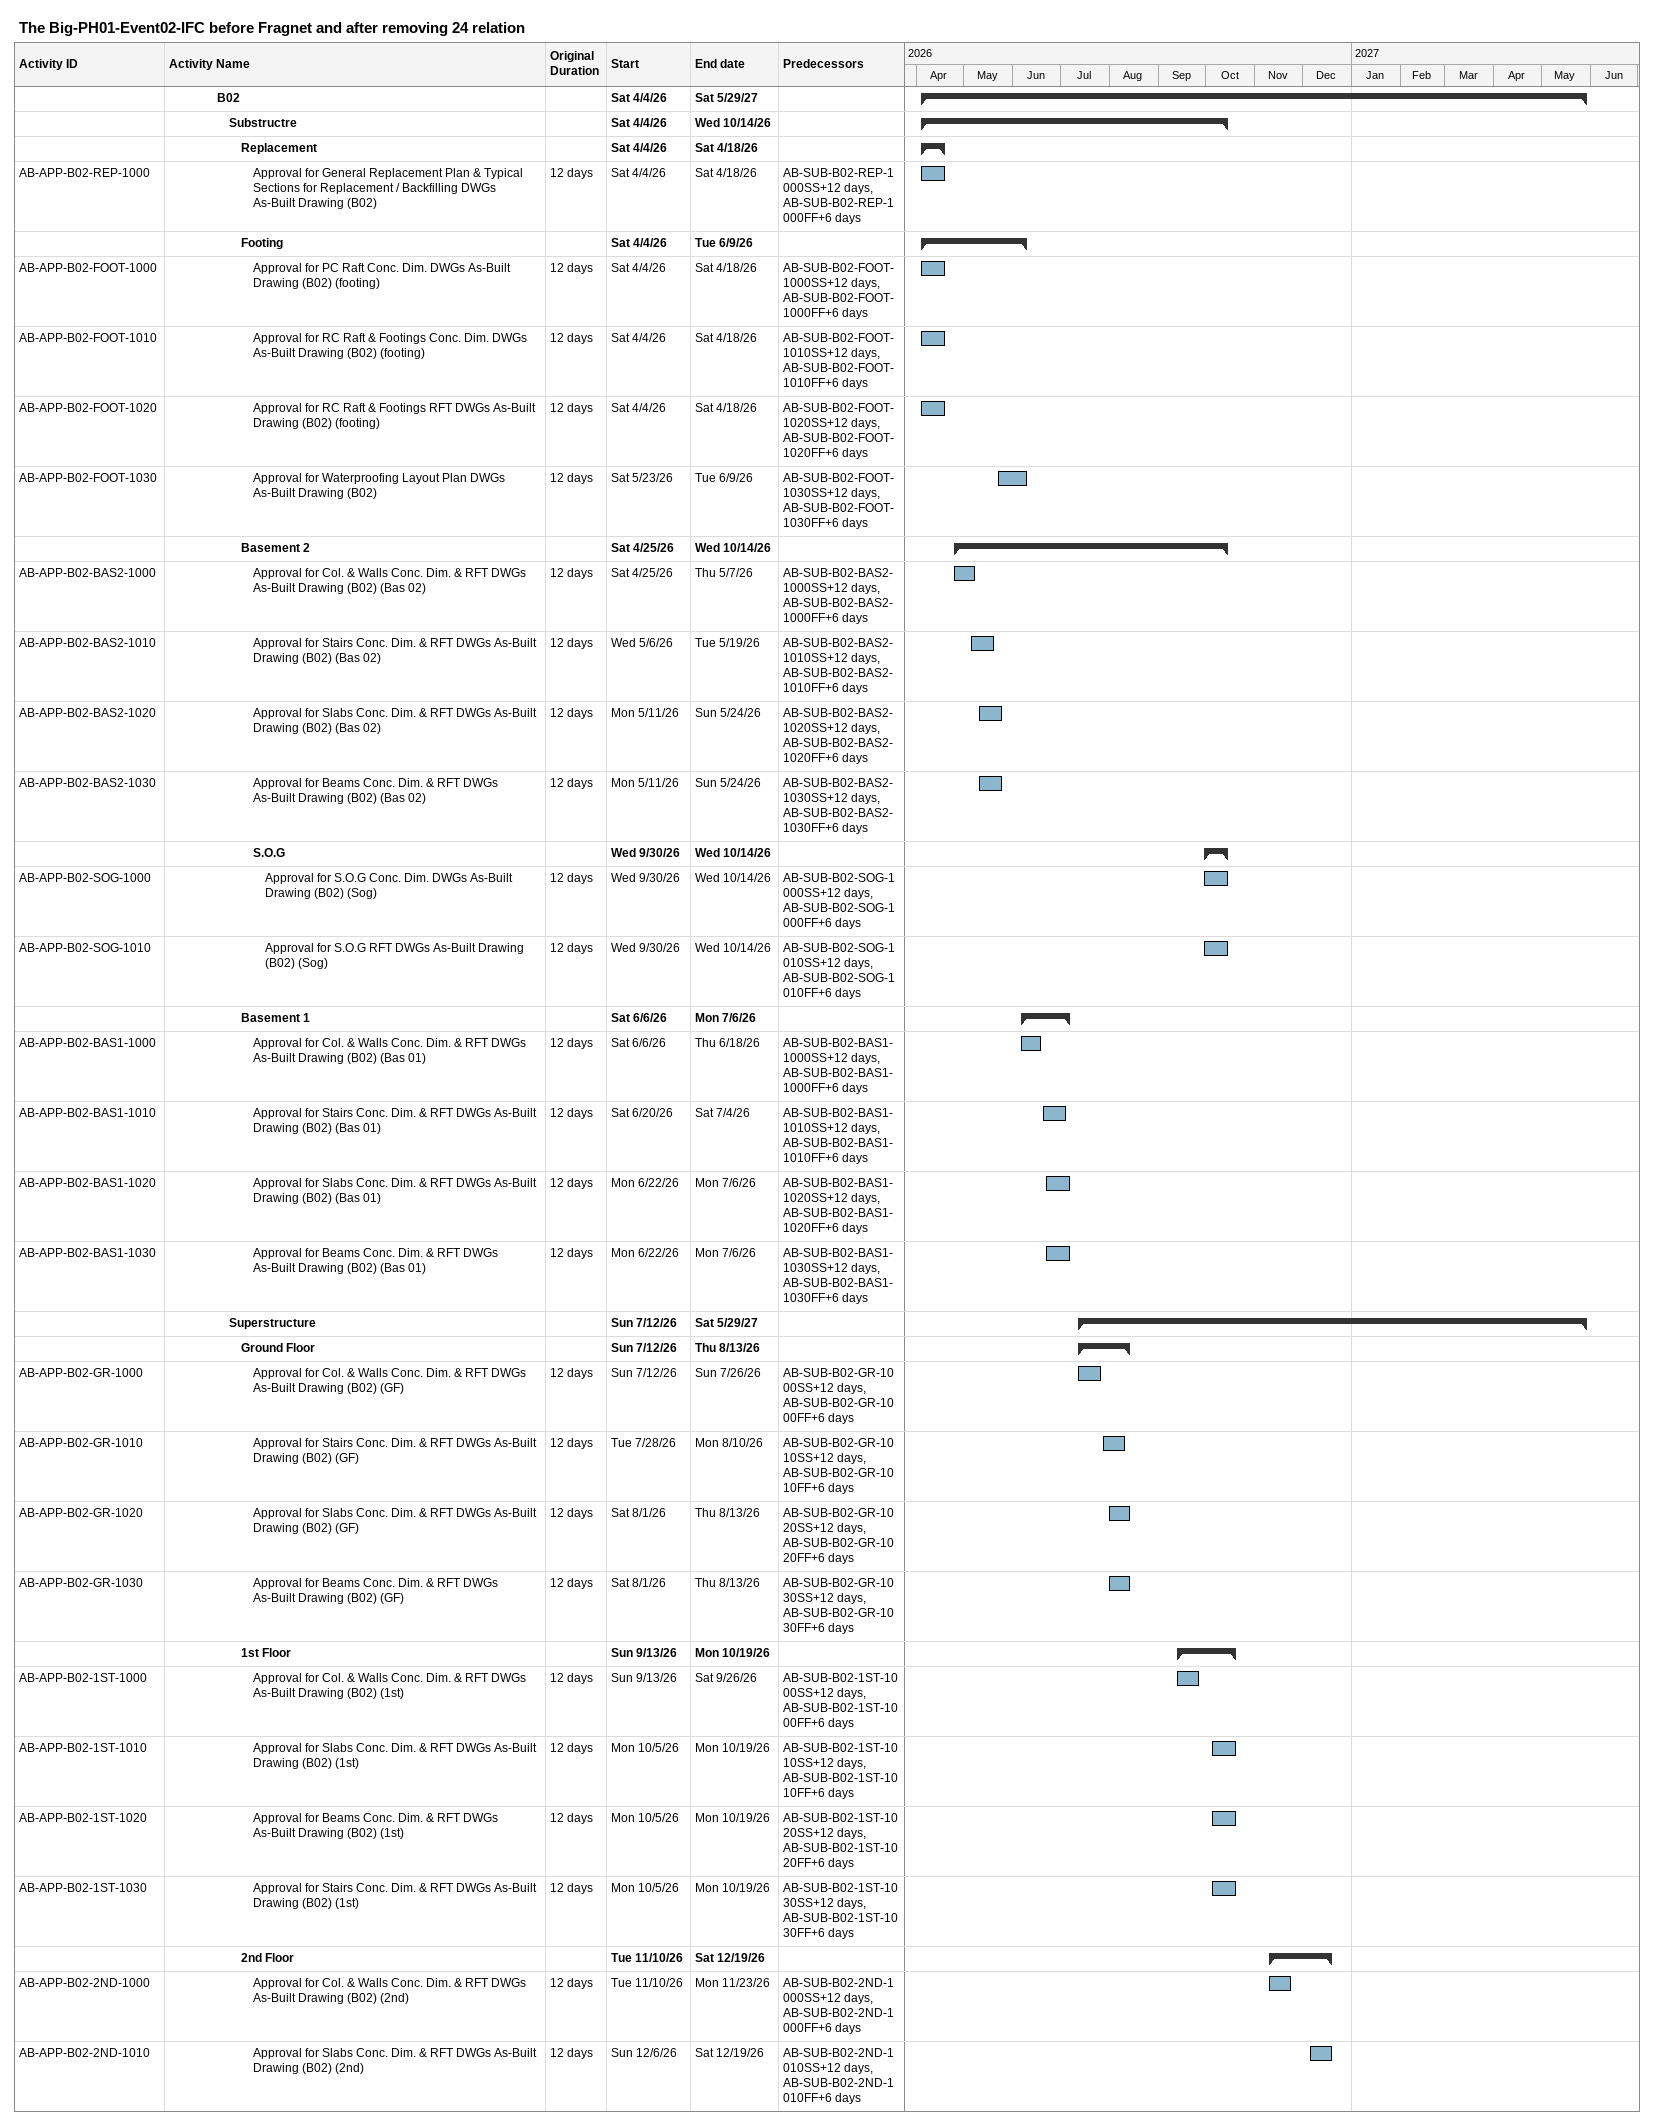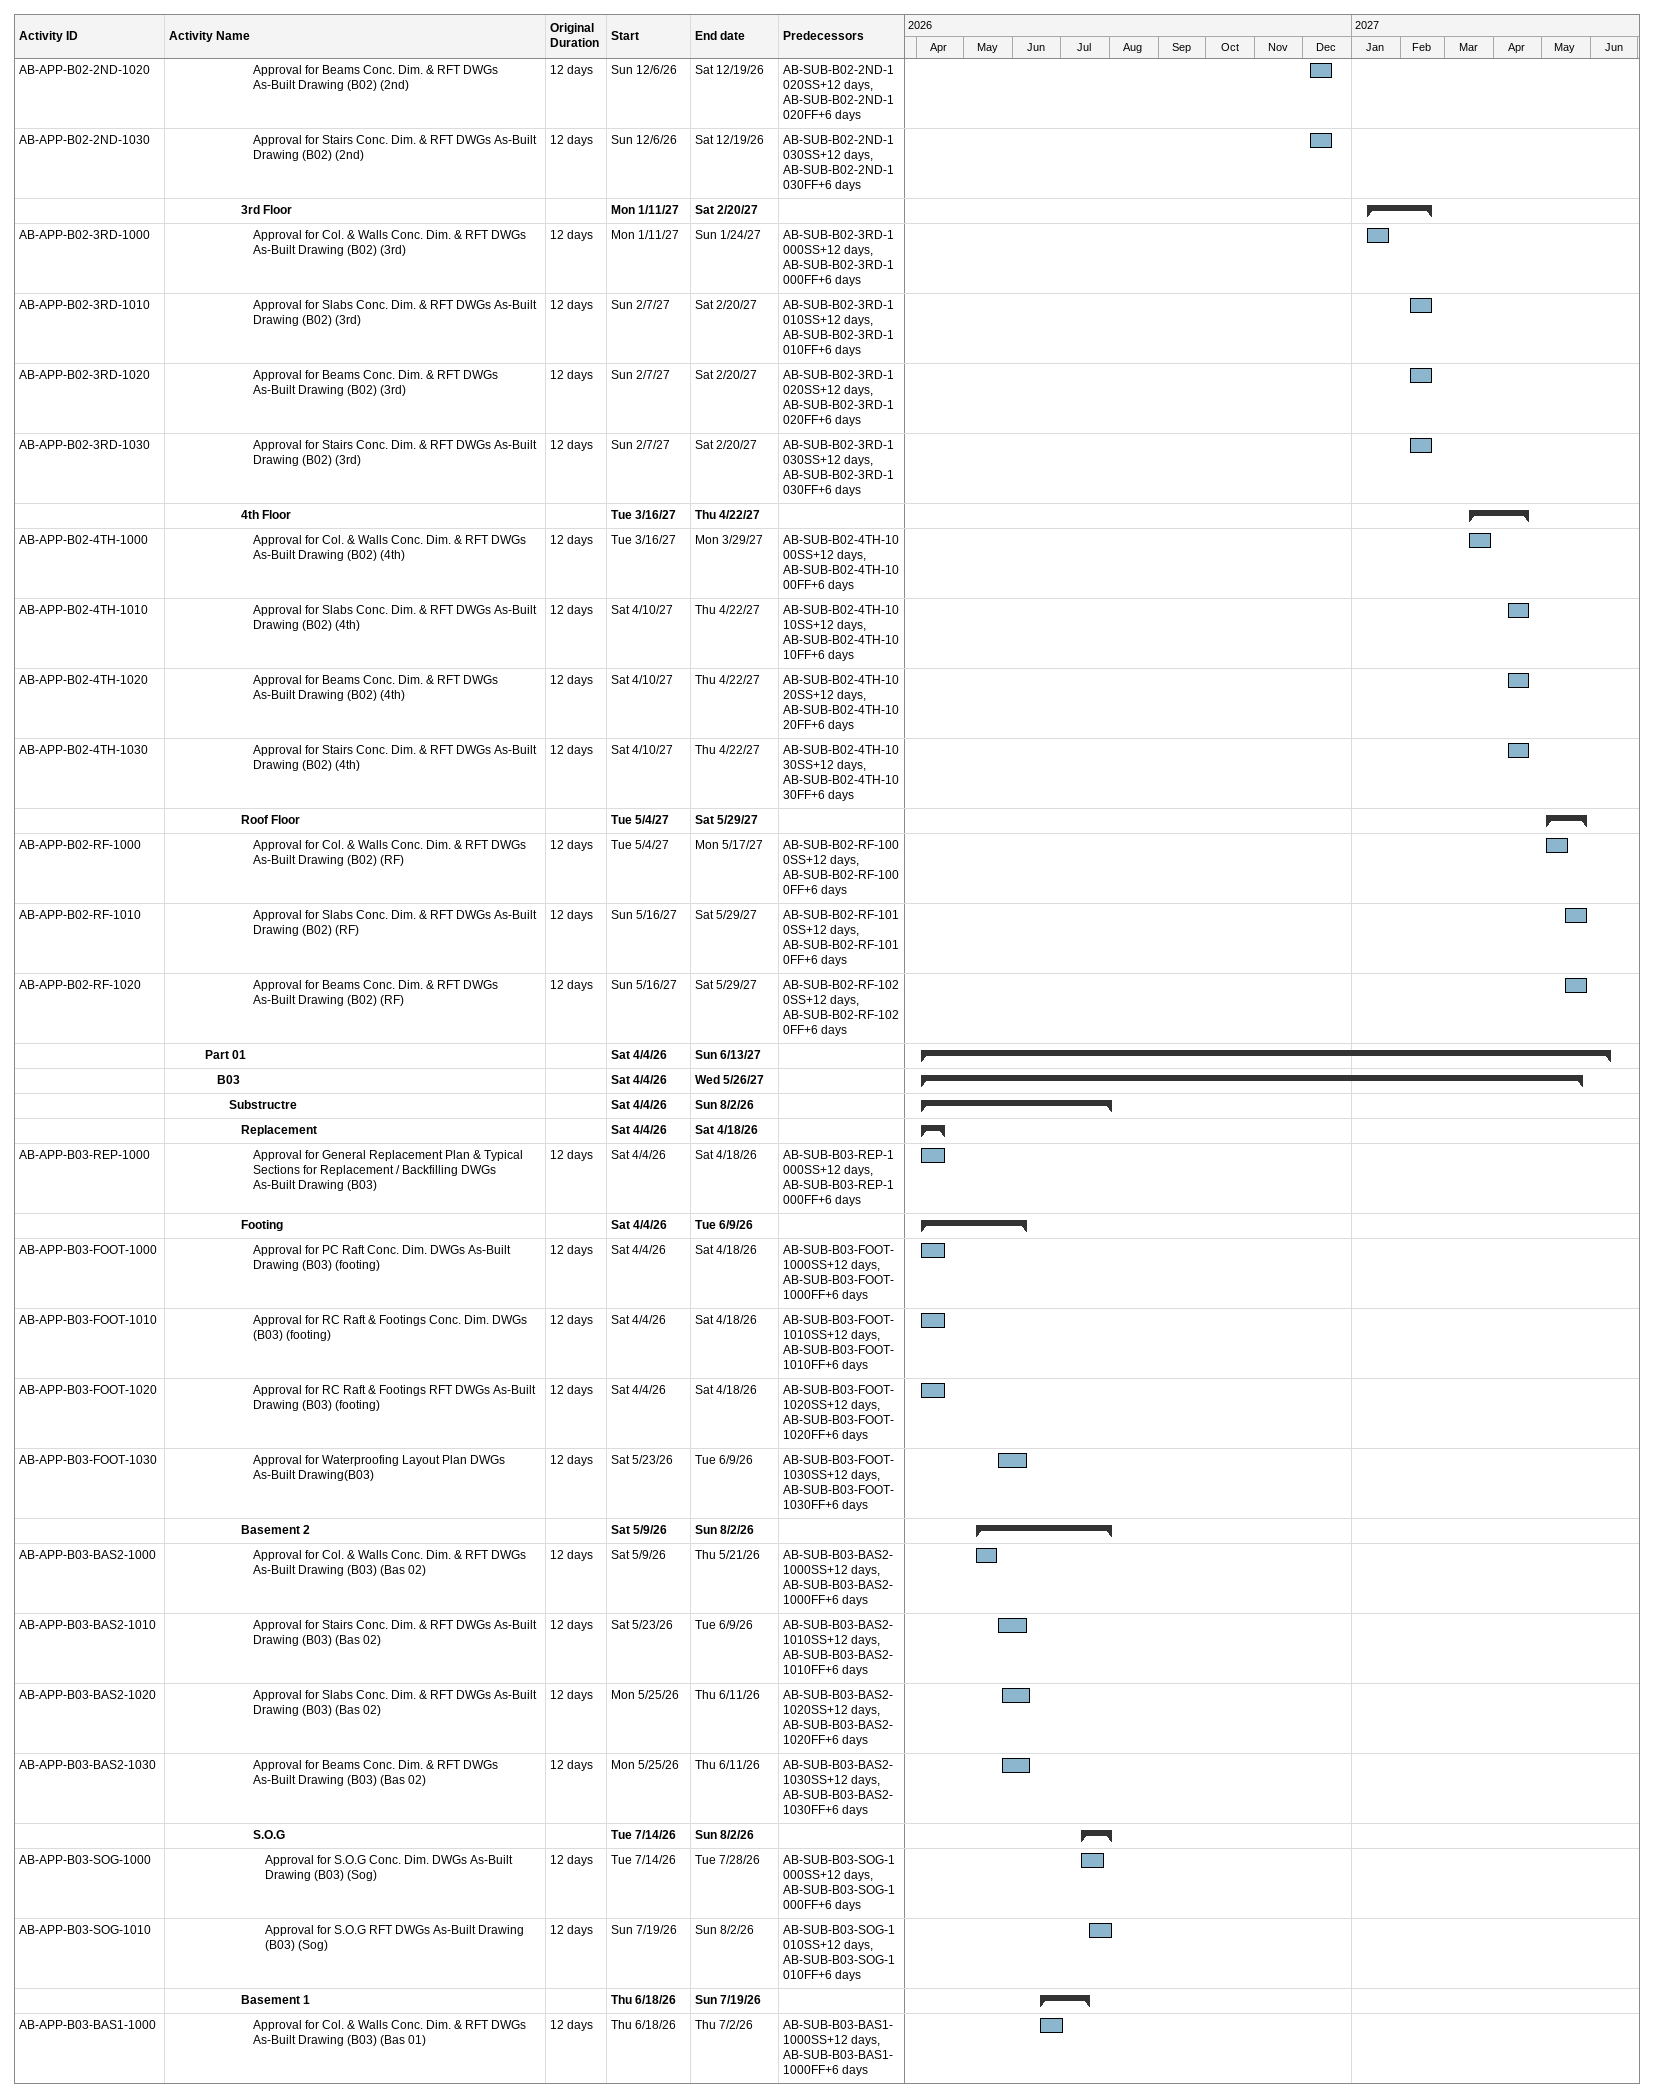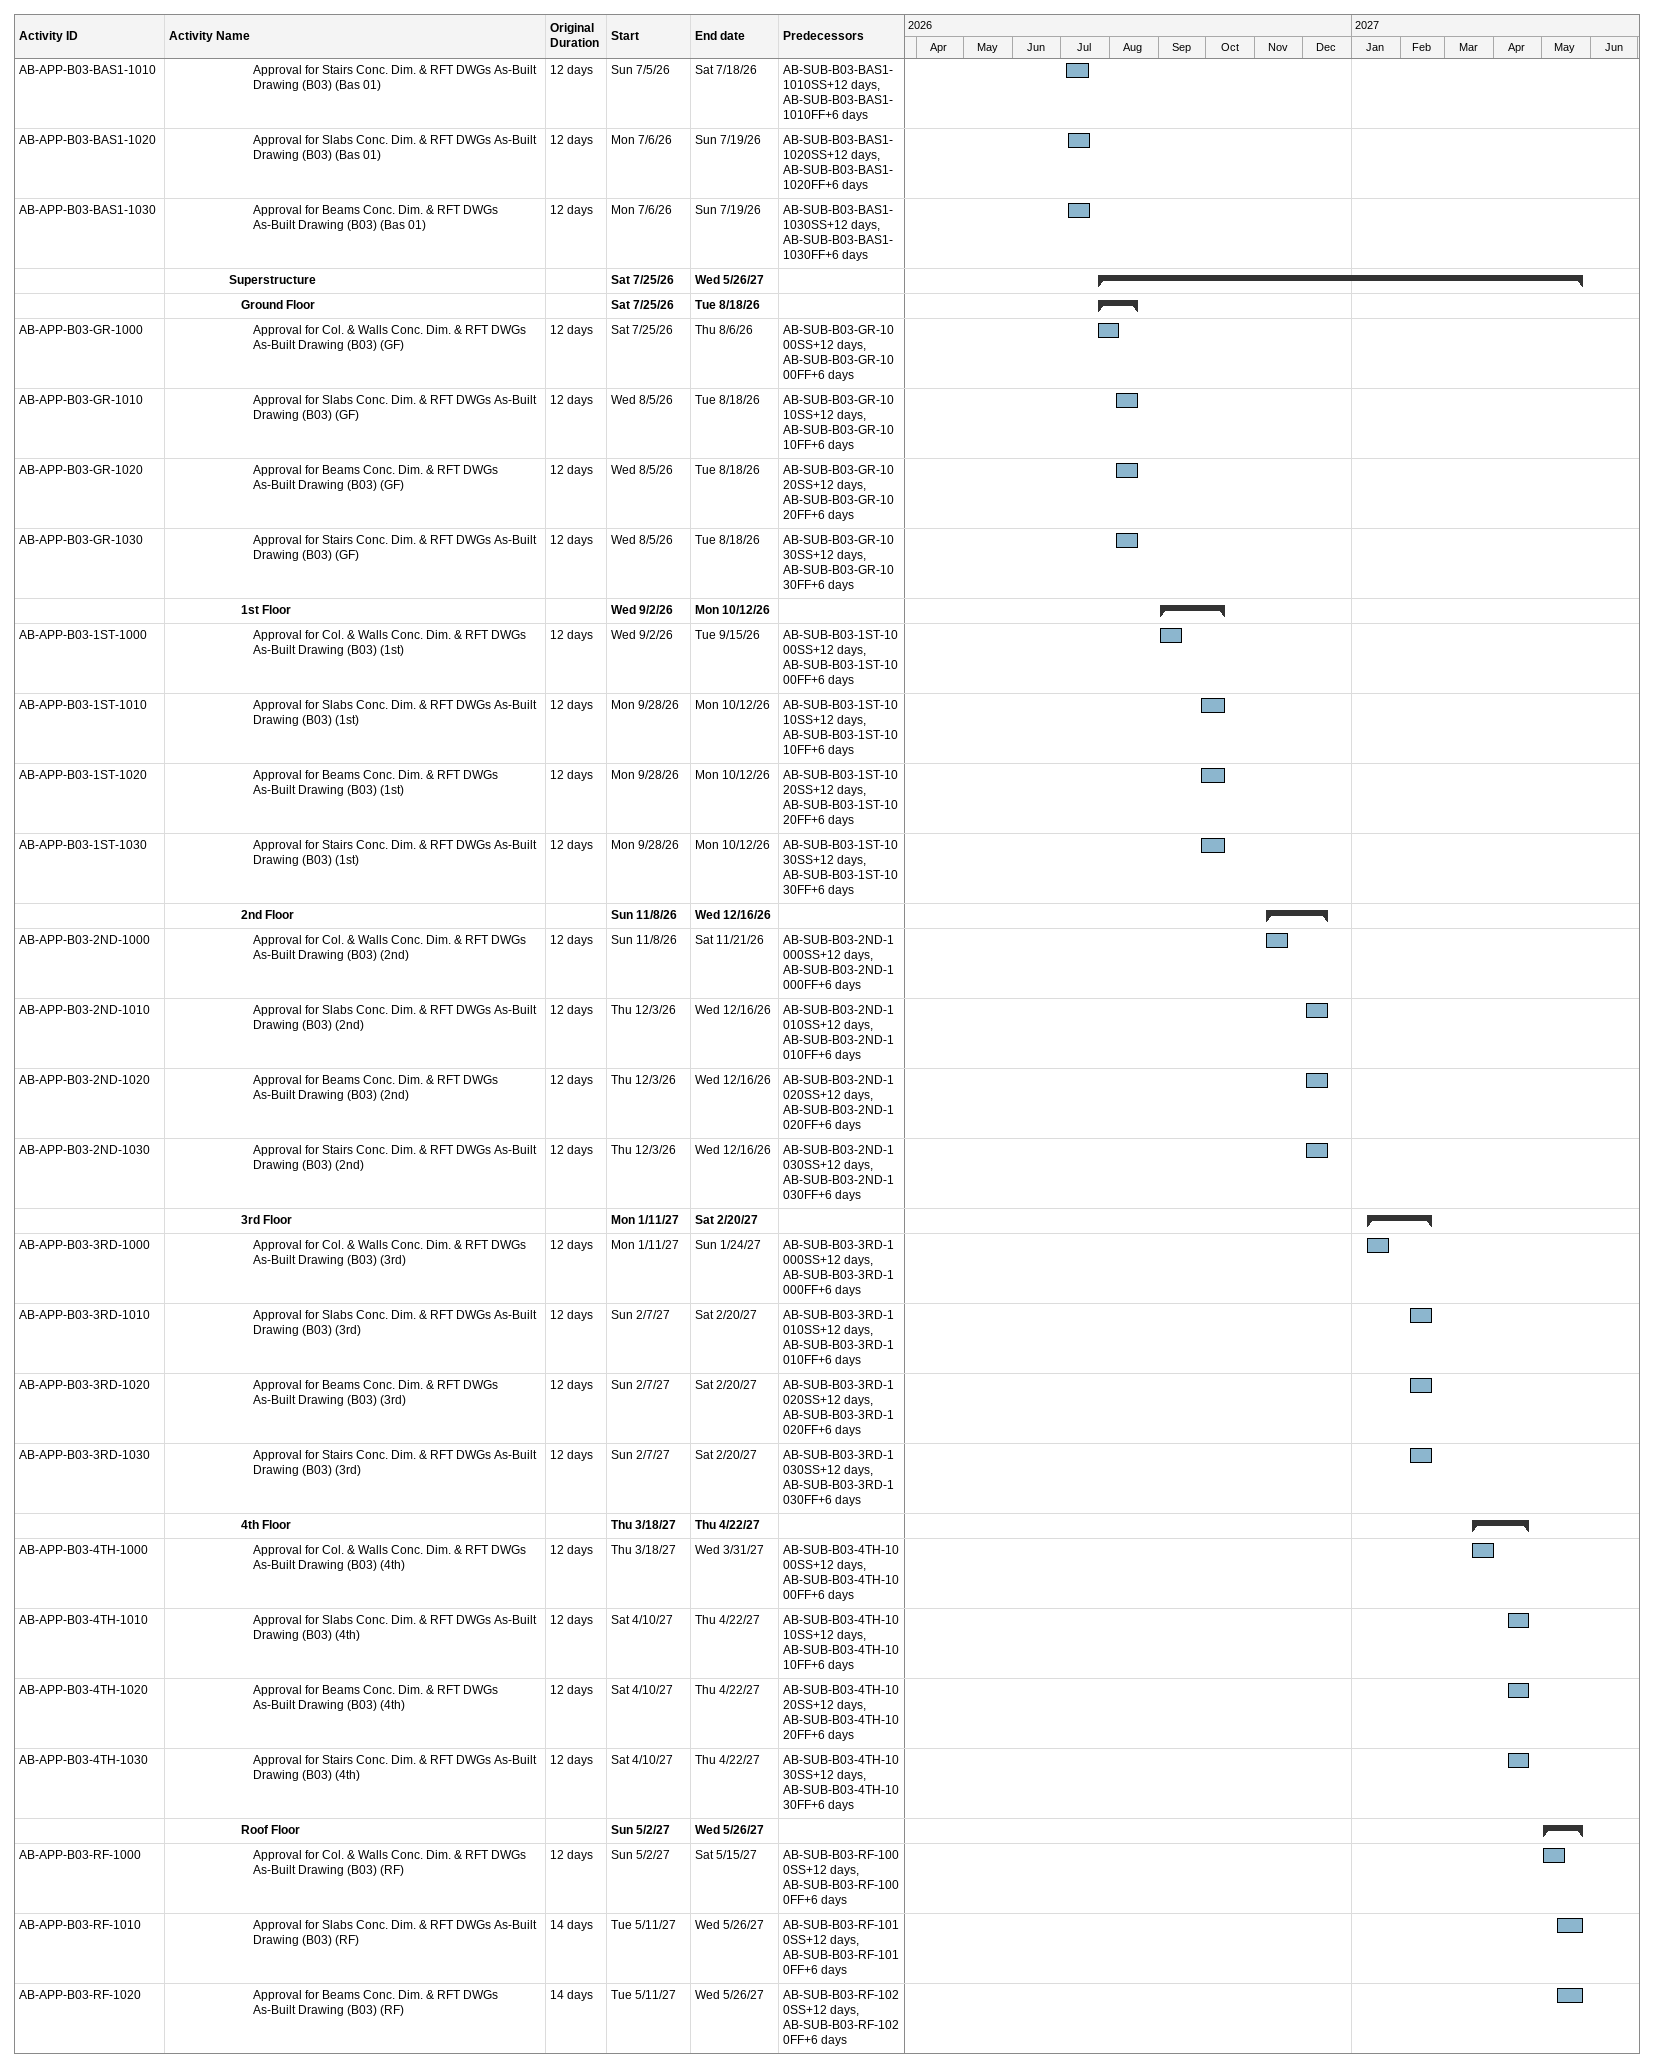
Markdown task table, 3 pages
The Big-PH01-Event02-IFC before Fragnet and after removing 24 relation

| ID | Level | Task | Original duration | Start | Finish | Predecessors |
|---|---|---|---|---|---|---|
|  | 5 | **B02** |  | 2026-04-04 | 2027-05-29 |  |
|  | 6 | **Substructre** |  | 2026-04-04 | 2026-10-14 |  |
|  | 7 | **Replacement** |  | 2026-04-04 | 2026-04-18 |  |
| AB-APP-B02-REP-1000 | 8 | Approval for General Replacement Plan & Typical Sections for Replacement / Backfilling DWGs As-Built Drawing (B02) | 12d | 2026-04-04 | 2026-04-18 | AB-SUB-B02-REP-1000SS+12d, AB-SUB-B02-REP-1000FF+6d |
|  | 7 | **Footing** |  | 2026-04-04 | 2026-06-09 |  |
| AB-APP-B02-FOOT-1000 | 8 | Approval for PC Raft Conc. Dim. DWGs As-Built Drawing (B02) (footing) | 12d | 2026-04-04 | 2026-04-18 | AB-SUB-B02-FOOT-1000SS+12d, AB-SUB-B02-FOOT-1000FF+6d |
| AB-APP-B02-FOOT-1010 | 8 | Approval for RC Raft & Footings Conc. Dim. DWGs As-Built Drawing (B02) (footing) | 12d | 2026-04-04 | 2026-04-18 | AB-SUB-B02-FOOT-1010SS+12d, AB-SUB-B02-FOOT-1010FF+6d |
| AB-APP-B02-FOOT-1020 | 8 | Approval for RC Raft & Footings RFT DWGs As-Built Drawing (B02) (footing) | 12d | 2026-04-04 | 2026-04-18 | AB-SUB-B02-FOOT-1020SS+12d, AB-SUB-B02-FOOT-1020FF+6d |
| AB-APP-B02-FOOT-1030 | 8 | Approval for Waterproofing Layout Plan DWGs As-Built Drawing (B02) | 12d | 2026-05-23 | 2026-06-09 | AB-SUB-B02-FOOT-1030SS+12d, AB-SUB-B02-FOOT-1030FF+6d |
|  | 7 | **Basement 2** |  | 2026-04-25 | 2026-10-14 |  |
| AB-APP-B02-BAS2-1000 | 8 | Approval for Col. & Walls Conc. Dim. & RFT DWGs As-Built Drawing (B02) (Bas 02) | 12d | 2026-04-25 | 2026-05-07 | AB-SUB-B02-BAS2-1000SS+12d, AB-SUB-B02-BAS2-1000FF+6d |
| AB-APP-B02-BAS2-1010 | 8 | Approval for Stairs Conc. Dim. & RFT DWGs As-Built Drawing (B02) (Bas 02) | 12d | 2026-05-06 | 2026-05-19 | AB-SUB-B02-BAS2-1010SS+12d, AB-SUB-B02-BAS2-1010FF+6d |
| AB-APP-B02-BAS2-1020 | 8 | Approval for Slabs Conc. Dim. & RFT DWGs As-Built Drawing (B02) (Bas 02) | 12d | 2026-05-11 | 2026-05-24 | AB-SUB-B02-BAS2-1020SS+12d, AB-SUB-B02-BAS2-1020FF+6d |
| AB-APP-B02-BAS2-1030 | 8 | Approval for Beams Conc. Dim. & RFT DWGs As-Built Drawing (B02) (Bas 02) | 12d | 2026-05-11 | 2026-05-24 | AB-SUB-B02-BAS2-1030SS+12d, AB-SUB-B02-BAS2-1030FF+6d |
|  | 8 | **S.O.G** |  | 2026-09-30 | 2026-10-14 |  |
| AB-APP-B02-SOG-1000 | 9 | Approval for S.O.G Conc. Dim. DWGs As-Built Drawing (B02) (Sog) | 12d | 2026-09-30 | 2026-10-14 | AB-SUB-B02-SOG-1000SS+12d, AB-SUB-B02-SOG-1000FF+6d |
| AB-APP-B02-SOG-1010 | 9 | Approval for S.O.G RFT DWGs As-Built Drawing (B02) (Sog) | 12d | 2026-09-30 | 2026-10-14 | AB-SUB-B02-SOG-1010SS+12d, AB-SUB-B02-SOG-1010FF+6d |
|  | 7 | **Basement 1** |  | 2026-06-06 | 2026-07-06 |  |
| AB-APP-B02-BAS1-1000 | 8 | Approval for Col. & Walls Conc. Dim. & RFT DWGs As-Built Drawing (B02) (Bas 01) | 12d | 2026-06-06 | 2026-06-18 | AB-SUB-B02-BAS1-1000SS+12d, AB-SUB-B02-BAS1-1000FF+6d |
| AB-APP-B02-BAS1-1010 | 8 | Approval for Stairs Conc. Dim. & RFT DWGs As-Built Drawing (B02) (Bas 01) | 12d | 2026-06-20 | 2026-07-04 | AB-SUB-B02-BAS1-1010SS+12d, AB-SUB-B02-BAS1-1010FF+6d |
| AB-APP-B02-BAS1-1020 | 8 | Approval for Slabs Conc. Dim. & RFT DWGs As-Built Drawing (B02) (Bas 01) | 12d | 2026-06-22 | 2026-07-06 | AB-SUB-B02-BAS1-1020SS+12d, AB-SUB-B02-BAS1-1020FF+6d |
| AB-APP-B02-BAS1-1030 | 8 | Approval for Beams Conc. Dim. & RFT DWGs As-Built Drawing (B02) (Bas 01) | 12d | 2026-06-22 | 2026-07-06 | AB-SUB-B02-BAS1-1030SS+12d, AB-SUB-B02-BAS1-1030FF+6d |
|  | 6 | **Superstructure** |  | 2026-07-12 | 2027-05-29 |  |
|  | 7 | **Ground Floor** |  | 2026-07-12 | 2026-08-13 |  |
| AB-APP-B02-GR-1000 | 8 | Approval for Col. & Walls Conc. Dim. & RFT DWGs As-Built Drawing (B02) (GF) | 12d | 2026-07-12 | 2026-07-26 | AB-SUB-B02-GR-1000SS+12d, AB-SUB-B02-GR-1000FF+6d |
| AB-APP-B02-GR-1010 | 8 | Approval for Stairs Conc. Dim. & RFT DWGs As-Built Drawing (B02) (GF) | 12d | 2026-07-28 | 2026-08-10 | AB-SUB-B02-GR-1010SS+12d, AB-SUB-B02-GR-1010FF+6d |
| AB-APP-B02-GR-1020 | 8 | Approval for Slabs Conc. Dim. & RFT DWGs As-Built Drawing (B02) (GF) | 12d | 2026-08-01 | 2026-08-13 | AB-SUB-B02-GR-1020SS+12d, AB-SUB-B02-GR-1020FF+6d |
| AB-APP-B02-GR-1030 | 8 | Approval for Beams Conc. Dim. & RFT DWGs As-Built Drawing (B02) (GF) | 12d | 2026-08-01 | 2026-08-13 | AB-SUB-B02-GR-1030SS+12d, AB-SUB-B02-GR-1030FF+6d |
|  | 7 | **1st Floor** |  | 2026-09-13 | 2026-10-19 |  |
| AB-APP-B02-1ST-1000 | 8 | Approval for Col. & Walls Conc. Dim. & RFT DWGs As-Built Drawing (B02) (1st) | 12d | 2026-09-13 | 2026-09-26 | AB-SUB-B02-1ST-1000SS+12d, AB-SUB-B02-1ST-1000FF+6d |
| AB-APP-B02-1ST-1010 | 8 | Approval for Slabs Conc. Dim. & RFT DWGs As-Built Drawing (B02) (1st) | 12d | 2026-10-05 | 2026-10-19 | AB-SUB-B02-1ST-1010SS+12d, AB-SUB-B02-1ST-1010FF+6d |
| AB-APP-B02-1ST-1020 | 8 | Approval for Beams Conc. Dim. & RFT DWGs As-Built Drawing (B02) (1st) | 12d | 2026-10-05 | 2026-10-19 | AB-SUB-B02-1ST-1020SS+12d, AB-SUB-B02-1ST-1020FF+6d |
| AB-APP-B02-1ST-1030 | 8 | Approval for Stairs Conc. Dim. & RFT DWGs As-Built Drawing (B02) (1st) | 12d | 2026-10-05 | 2026-10-19 | AB-SUB-B02-1ST-1030SS+12d, AB-SUB-B02-1ST-1030FF+6d |
|  | 7 | **2nd Floor** |  | 2026-11-10 | 2026-12-19 |  |
| AB-APP-B02-2ND-1000 | 8 | Approval for Col. & Walls Conc. Dim. & RFT DWGs As-Built Drawing (B02) (2nd) | 12d | 2026-11-10 | 2026-11-23 | AB-SUB-B02-2ND-1000SS+12d, AB-SUB-B02-2ND-1000FF+6d |
| AB-APP-B02-2ND-1010 | 8 | Approval for Slabs Conc. Dim. & RFT DWGs As-Built Drawing (B02) (2nd) | 12d | 2026-12-06 | 2026-12-19 | AB-SUB-B02-2ND-1010SS+12d, AB-SUB-B02-2ND-1010FF+6d |
| AB-APP-B02-2ND-1020 | 8 | Approval for Beams Conc. Dim. & RFT DWGs As-Built Drawing (B02) (2nd) | 12d | 2026-12-06 | 2026-12-19 | AB-SUB-B02-2ND-1020SS+12d, AB-SUB-B02-2ND-1020FF+6d |
| AB-APP-B02-2ND-1030 | 8 | Approval for Stairs Conc. Dim. & RFT DWGs As-Built Drawing (B02) (2nd) | 12d | 2026-12-06 | 2026-12-19 | AB-SUB-B02-2ND-1030SS+12d, AB-SUB-B02-2ND-1030FF+6d |
|  | 7 | **3rd Floor** |  | 2027-01-11 | 2027-02-20 |  |
| AB-APP-B02-3RD-1000 | 8 | Approval for Col. & Walls Conc. Dim. & RFT DWGs As-Built Drawing (B02) (3rd) | 12d | 2027-01-11 | 2027-01-24 | AB-SUB-B02-3RD-1000SS+12d, AB-SUB-B02-3RD-1000FF+6d |
| AB-APP-B02-3RD-1010 | 8 | Approval for Slabs Conc. Dim. & RFT DWGs As-Built Drawing (B02) (3rd) | 12d | 2027-02-07 | 2027-02-20 | AB-SUB-B02-3RD-1010SS+12d, AB-SUB-B02-3RD-1010FF+6d |
| AB-APP-B02-3RD-1020 | 8 | Approval for Beams Conc. Dim. & RFT DWGs As-Built Drawing (B02) (3rd) | 12d | 2027-02-07 | 2027-02-20 | AB-SUB-B02-3RD-1020SS+12d, AB-SUB-B02-3RD-1020FF+6d |
| AB-APP-B02-3RD-1030 | 8 | Approval for Stairs Conc. Dim. & RFT DWGs As-Built Drawing (B02) (3rd) | 12d | 2027-02-07 | 2027-02-20 | AB-SUB-B02-3RD-1030SS+12d, AB-SUB-B02-3RD-1030FF+6d |
|  | 7 | **4th Floor** |  | 2027-03-16 | 2027-04-22 |  |
| AB-APP-B02-4TH-1000 | 8 | Approval for Col. & Walls Conc. Dim. & RFT DWGs As-Built Drawing (B02) (4th) | 12d | 2027-03-16 | 2027-03-29 | AB-SUB-B02-4TH-1000SS+12d, AB-SUB-B02-4TH-1000FF+6d |
| AB-APP-B02-4TH-1010 | 8 | Approval for Slabs Conc. Dim. & RFT DWGs As-Built Drawing (B02) (4th) | 12d | 2027-04-10 | 2027-04-22 | AB-SUB-B02-4TH-1010SS+12d, AB-SUB-B02-4TH-1010FF+6d |
| AB-APP-B02-4TH-1020 | 8 | Approval for Beams Conc. Dim. & RFT DWGs As-Built Drawing (B02) (4th) | 12d | 2027-04-10 | 2027-04-22 | AB-SUB-B02-4TH-1020SS+12d, AB-SUB-B02-4TH-1020FF+6d |
| AB-APP-B02-4TH-1030 | 8 | Approval for Stairs Conc. Dim. & RFT DWGs As-Built Drawing (B02) (4th) | 12d | 2027-04-10 | 2027-04-22 | AB-SUB-B02-4TH-1030SS+12d, AB-SUB-B02-4TH-1030FF+6d |
|  | 7 | **Roof Floor** |  | 2027-05-04 | 2027-05-29 |  |
| AB-APP-B02-RF-1000 | 8 | Approval for Col. & Walls Conc. Dim. & RFT DWGs As-Built Drawing (B02) (RF) | 12d | 2027-05-04 | 2027-05-17 | AB-SUB-B02-RF-1000SS+12d, AB-SUB-B02-RF-1000FF+6d |
| AB-APP-B02-RF-1010 | 8 | Approval for Slabs Conc. Dim. & RFT DWGs As-Built Drawing (B02) (RF) | 12d | 2027-05-16 | 2027-05-29 | AB-SUB-B02-RF-1010SS+12d, AB-SUB-B02-RF-1010FF+6d |
| AB-APP-B02-RF-1020 | 8 | Approval for Beams Conc. Dim. & RFT DWGs As-Built Drawing (B02) (RF) | 12d | 2027-05-16 | 2027-05-29 | AB-SUB-B02-RF-1020SS+12d, AB-SUB-B02-RF-1020FF+6d |
|  | 4 | **Part 01** |  | 2026-04-04 | 2027-06-13 |  |
|  | 5 | **B03** |  | 2026-04-04 | 2027-05-26 |  |
|  | 6 | **Substructre** |  | 2026-04-04 | 2026-08-02 |  |
|  | 7 | **Replacement** |  | 2026-04-04 | 2026-04-18 |  |
| AB-APP-B03-REP-1000 | 8 | Approval for General Replacement Plan & Typical Sections for Replacement / Backfilling DWGs As-Built Drawing (B03) | 12d | 2026-04-04 | 2026-04-18 | AB-SUB-B03-REP-1000SS+12d, AB-SUB-B03-REP-1000FF+6d |
|  | 7 | **Footing** |  | 2026-04-04 | 2026-06-09 |  |
| AB-APP-B03-FOOT-1000 | 8 | Approval for PC Raft Conc. Dim. DWGs As-Built Drawing (B03) (footing) | 12d | 2026-04-04 | 2026-04-18 | AB-SUB-B03-FOOT-1000SS+12d, AB-SUB-B03-FOOT-1000FF+6d |
| AB-APP-B03-FOOT-1010 | 8 | Approval for RC Raft & Footings Conc. Dim. DWGs (B03) (footing) | 12d | 2026-04-04 | 2026-04-18 | AB-SUB-B03-FOOT-1010SS+12d, AB-SUB-B03-FOOT-1010FF+6d |
| AB-APP-B03-FOOT-1020 | 8 | Approval for RC Raft & Footings RFT DWGs As-Built Drawing (B03) (footing) | 12d | 2026-04-04 | 2026-04-18 | AB-SUB-B03-FOOT-1020SS+12d, AB-SUB-B03-FOOT-1020FF+6d |
| AB-APP-B03-FOOT-1030 | 8 | Approval for Waterproofing Layout Plan DWGs As-Built Drawing(B03) | 12d | 2026-05-23 | 2026-06-09 | AB-SUB-B03-FOOT-1030SS+12d, AB-SUB-B03-FOOT-1030FF+6d |
|  | 7 | **Basement 2** |  | 2026-05-09 | 2026-08-02 |  |
| AB-APP-B03-BAS2-1000 | 8 | Approval for Col. & Walls Conc. Dim. & RFT DWGs As-Built Drawing (B03) (Bas 02) | 12d | 2026-05-09 | 2026-05-21 | AB-SUB-B03-BAS2-1000SS+12d, AB-SUB-B03-BAS2-1000FF+6d |
| AB-APP-B03-BAS2-1010 | 8 | Approval for Stairs Conc. Dim. & RFT DWGs As-Built Drawing (B03) (Bas 02) | 12d | 2026-05-23 | 2026-06-09 | AB-SUB-B03-BAS2-1010SS+12d, AB-SUB-B03-BAS2-1010FF+6d |
| AB-APP-B03-BAS2-1020 | 8 | Approval for Slabs Conc. Dim. & RFT DWGs As-Built Drawing (B03) (Bas 02) | 12d | 2026-05-25 | 2026-06-11 | AB-SUB-B03-BAS2-1020SS+12d, AB-SUB-B03-BAS2-1020FF+6d |
| AB-APP-B03-BAS2-1030 | 8 | Approval for Beams Conc. Dim. & RFT DWGs As-Built Drawing (B03) (Bas 02) | 12d | 2026-05-25 | 2026-06-11 | AB-SUB-B03-BAS2-1030SS+12d, AB-SUB-B03-BAS2-1030FF+6d |
|  | 8 | **S.O.G** |  | 2026-07-14 | 2026-08-02 |  |
| AB-APP-B03-SOG-1000 | 9 | Approval for S.O.G Conc. Dim. DWGs As-Built Drawing (B03) (Sog) | 12d | 2026-07-14 | 2026-07-28 | AB-SUB-B03-SOG-1000SS+12d, AB-SUB-B03-SOG-1000FF+6d |
| AB-APP-B03-SOG-1010 | 9 | Approval for S.O.G RFT DWGs As-Built Drawing (B03) (Sog) | 12d | 2026-07-19 | 2026-08-02 | AB-SUB-B03-SOG-1010SS+12d, AB-SUB-B03-SOG-1010FF+6d |
|  | 7 | **Basement 1** |  | 2026-06-18 | 2026-07-19 |  |
| AB-APP-B03-BAS1-1000 | 8 | Approval for Col. & Walls Conc. Dim. & RFT DWGs As-Built Drawing (B03) (Bas 01) | 12d | 2026-06-18 | 2026-07-02 | AB-SUB-B03-BAS1-1000SS+12d, AB-SUB-B03-BAS1-1000FF+6d |
| AB-APP-B03-BAS1-1010 | 8 | Approval for Stairs Conc. Dim. & RFT DWGs As-Built Drawing (B03) (Bas 01) | 12d | 2026-07-05 | 2026-07-18 | AB-SUB-B03-BAS1-1010SS+12d, AB-SUB-B03-BAS1-1010FF+6d |
| AB-APP-B03-BAS1-1020 | 8 | Approval for Slabs Conc. Dim. & RFT DWGs As-Built Drawing (B03) (Bas 01) | 12d | 2026-07-06 | 2026-07-19 | AB-SUB-B03-BAS1-1020SS+12d, AB-SUB-B03-BAS1-1020FF+6d |
| AB-APP-B03-BAS1-1030 | 8 | Approval for Beams Conc. Dim. & RFT DWGs As-Built Drawing (B03) (Bas 01) | 12d | 2026-07-06 | 2026-07-19 | AB-SUB-B03-BAS1-1030SS+12d, AB-SUB-B03-BAS1-1030FF+6d |
|  | 6 | **Superstructure** |  | 2026-07-25 | 2027-05-26 |  |
|  | 7 | **Ground Floor** |  | 2026-07-25 | 2026-08-18 |  |
| AB-APP-B03-GR-1000 | 8 | Approval for Col. & Walls Conc. Dim. & RFT DWGs As-Built Drawing (B03) (GF) | 12d | 2026-07-25 | 2026-08-06 | AB-SUB-B03-GR-1000SS+12d, AB-SUB-B03-GR-1000FF+6d |
| AB-APP-B03-GR-1010 | 8 | Approval for Slabs Conc. Dim. & RFT DWGs As-Built Drawing (B03) (GF) | 12d | 2026-08-05 | 2026-08-18 | AB-SUB-B03-GR-1010SS+12d, AB-SUB-B03-GR-1010FF+6d |
| AB-APP-B03-GR-1020 | 8 | Approval for Beams Conc. Dim. & RFT DWGs As-Built Drawing (B03) (GF) | 12d | 2026-08-05 | 2026-08-18 | AB-SUB-B03-GR-1020SS+12d, AB-SUB-B03-GR-1020FF+6d |
| AB-APP-B03-GR-1030 | 8 | Approval for Stairs Conc. Dim. & RFT DWGs As-Built Drawing (B03) (GF) | 12d | 2026-08-05 | 2026-08-18 | AB-SUB-B03-GR-1030SS+12d, AB-SUB-B03-GR-1030FF+6d |
|  | 7 | **1st Floor** |  | 2026-09-02 | 2026-10-12 |  |
| AB-APP-B03-1ST-1000 | 8 | Approval for Col. & Walls Conc. Dim. & RFT DWGs As-Built Drawing (B03) (1st) | 12d | 2026-09-02 | 2026-09-15 | AB-SUB-B03-1ST-1000SS+12d, AB-SUB-B03-1ST-1000FF+6d |
| AB-APP-B03-1ST-1010 | 8 | Approval for Slabs Conc. Dim. & RFT DWGs As-Built Drawing (B03) (1st) | 12d | 2026-09-28 | 2026-10-12 | AB-SUB-B03-1ST-1010SS+12d, AB-SUB-B03-1ST-1010FF+6d |
| AB-APP-B03-1ST-1020 | 8 | Approval for Beams Conc. Dim. & RFT DWGs As-Built Drawing (B03) (1st) | 12d | 2026-09-28 | 2026-10-12 | AB-SUB-B03-1ST-1020SS+12d, AB-SUB-B03-1ST-1020FF+6d |
| AB-APP-B03-1ST-1030 | 8 | Approval for Stairs Conc. Dim. & RFT DWGs As-Built Drawing (B03) (1st) | 12d | 2026-09-28 | 2026-10-12 | AB-SUB-B03-1ST-1030SS+12d, AB-SUB-B03-1ST-1030FF+6d |
|  | 7 | **2nd Floor** |  | 2026-11-08 | 2026-12-16 |  |
| AB-APP-B03-2ND-1000 | 8 | Approval for Col. & Walls Conc. Dim. & RFT DWGs As-Built Drawing (B03) (2nd) | 12d | 2026-11-08 | 2026-11-21 | AB-SUB-B03-2ND-1000SS+12d, AB-SUB-B03-2ND-1000FF+6d |
| AB-APP-B03-2ND-1010 | 8 | Approval for Slabs Conc. Dim. & RFT DWGs As-Built Drawing (B03) (2nd) | 12d | 2026-12-03 | 2026-12-16 | AB-SUB-B03-2ND-1010SS+12d, AB-SUB-B03-2ND-1010FF+6d |
| AB-APP-B03-2ND-1020 | 8 | Approval for Beams Conc. Dim. & RFT DWGs As-Built Drawing (B03) (2nd) | 12d | 2026-12-03 | 2026-12-16 | AB-SUB-B03-2ND-1020SS+12d, AB-SUB-B03-2ND-1020FF+6d |
| AB-APP-B03-2ND-1030 | 8 | Approval for Stairs Conc. Dim. & RFT DWGs As-Built Drawing (B03) (2nd) | 12d | 2026-12-03 | 2026-12-16 | AB-SUB-B03-2ND-1030SS+12d, AB-SUB-B03-2ND-1030FF+6d |
|  | 7 | **3rd Floor** |  | 2027-01-11 | 2027-02-20 |  |
| AB-APP-B03-3RD-1000 | 8 | Approval for Col. & Walls Conc. Dim. & RFT DWGs As-Built Drawing (B03) (3rd) | 12d | 2027-01-11 | 2027-01-24 | AB-SUB-B03-3RD-1000SS+12d, AB-SUB-B03-3RD-1000FF+6d |
| AB-APP-B03-3RD-1010 | 8 | Approval for Slabs Conc. Dim. & RFT DWGs As-Built Drawing (B03) (3rd) | 12d | 2027-02-07 | 2027-02-20 | AB-SUB-B03-3RD-1010SS+12d, AB-SUB-B03-3RD-1010FF+6d |
| AB-APP-B03-3RD-1020 | 8 | Approval for Beams Conc. Dim. & RFT DWGs As-Built Drawing (B03) (3rd) | 12d | 2027-02-07 | 2027-02-20 | AB-SUB-B03-3RD-1020SS+12d, AB-SUB-B03-3RD-1020FF+6d |
| AB-APP-B03-3RD-1030 | 8 | Approval for Stairs Conc. Dim. & RFT DWGs As-Built Drawing (B03) (3rd) | 12d | 2027-02-07 | 2027-02-20 | AB-SUB-B03-3RD-1030SS+12d, AB-SUB-B03-3RD-1030FF+6d |
|  | 7 | **4th Floor** |  | 2027-03-18 | 2027-04-22 |  |
| AB-APP-B03-4TH-1000 | 8 | Approval for Col. & Walls Conc. Dim. & RFT DWGs As-Built Drawing (B03) (4th) | 12d | 2027-03-18 | 2027-03-31 | AB-SUB-B03-4TH-1000SS+12d, AB-SUB-B03-4TH-1000FF+6d |
| AB-APP-B03-4TH-1010 | 8 | Approval for Slabs Conc. Dim. & RFT DWGs As-Built Drawing (B03) (4th) | 12d | 2027-04-10 | 2027-04-22 | AB-SUB-B03-4TH-1010SS+12d, AB-SUB-B03-4TH-1010FF+6d |
| AB-APP-B03-4TH-1020 | 8 | Approval for Beams Conc. Dim. & RFT DWGs As-Built Drawing (B03) (4th) | 12d | 2027-04-10 | 2027-04-22 | AB-SUB-B03-4TH-1020SS+12d, AB-SUB-B03-4TH-1020FF+6d |
| AB-APP-B03-4TH-1030 | 8 | Approval for Stairs Conc. Dim. & RFT DWGs As-Built Drawing (B03) (4th) | 12d | 2027-04-10 | 2027-04-22 | AB-SUB-B03-4TH-1030SS+12d, AB-SUB-B03-4TH-1030FF+6d |
|  | 7 | **Roof Floor** |  | 2027-05-02 | 2027-05-26 |  |
| AB-APP-B03-RF-1000 | 8 | Approval for Col. & Walls Conc. Dim. & RFT DWGs As-Built Drawing (B03) (RF) | 12d | 2027-05-02 | 2027-05-15 | AB-SUB-B03-RF-1000SS+12d, AB-SUB-B03-RF-1000FF+6d |
| AB-APP-B03-RF-1010 | 8 | Approval for Slabs Conc. Dim. & RFT DWGs As-Built Drawing (B03) (RF) | 14d | 2027-05-11 | 2027-05-26 | AB-SUB-B03-RF-1010SS+12d, AB-SUB-B03-RF-1010FF+6d |
| AB-APP-B03-RF-1020 | 8 | Approval for Beams Conc. Dim. & RFT DWGs As-Built Drawing (B03) (RF) | 14d | 2027-05-11 | 2027-05-26 | AB-SUB-B03-RF-1020SS+12d, AB-SUB-B03-RF-1020FF+6d |
